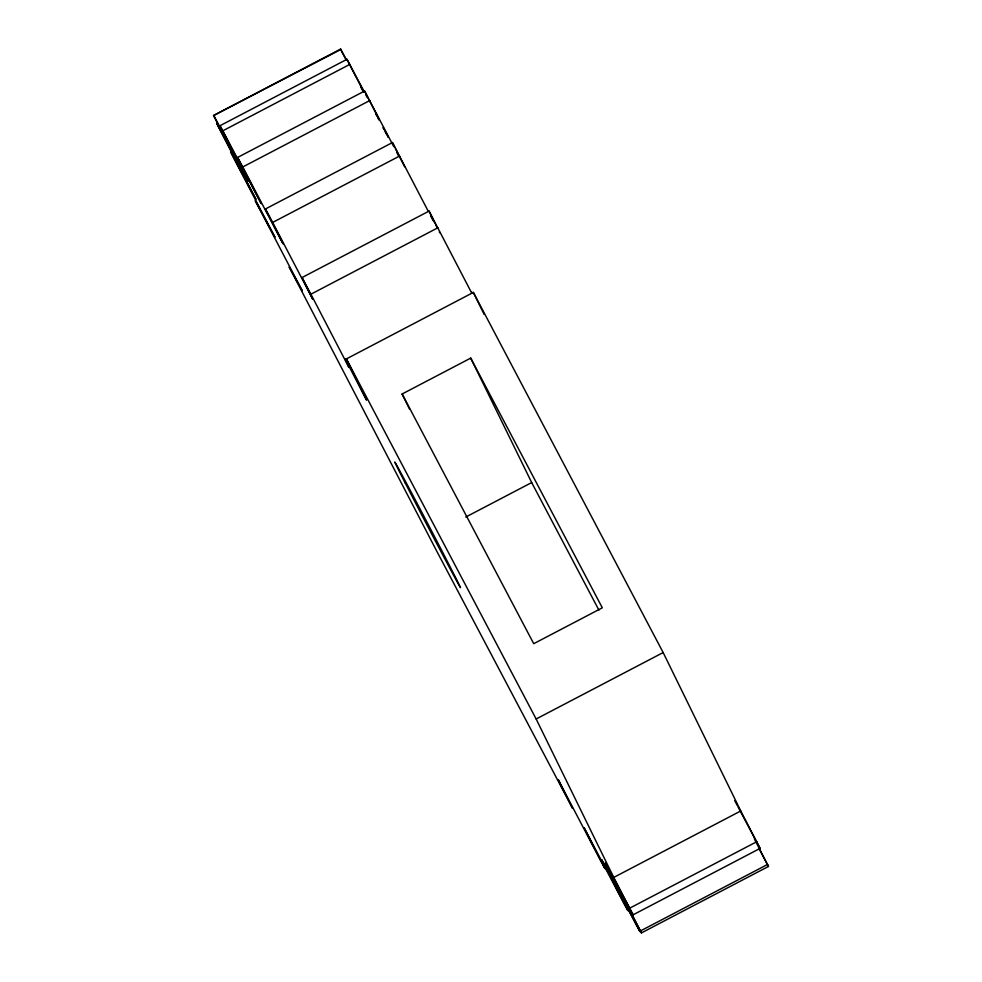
<?xml version="1.0" encoding="UTF-8"?>
<svg xmlns="http://www.w3.org/2000/svg" width="982" height="982" viewBox="0 0 982 982"><rect width="100%" height="100%" fill="white"/><g stroke="black" fill="none" stroke-linecap="round" stroke-linejoin="round"><path stroke-width="1.47" d="M754.336 838.824L768.464 866.455L641.455 932.9L609.491 872.814L639.969 931.685L601.635 859.594L627.866 910.572L623.803 903.231L584.18 827.863L604.961 868.665L598.725 857.102L558.292 779.794L572.506 808.223L437.272 552.154L289.162 266.994L302.21 290.697L255.234 200.647L274.96 237.227L235.042 160.667L230.598 151.756L255.983 199.371L218.655 127.39L216.58 122.983L246.433 179.338L213.536 115.545L340.545 49.1L346.756 60.43M213.536 115.545L340.95 49.431M213.953 115.876L248.471 181.007L219.956 125.745L346.965 59.313L364.432 92.161M219.956 125.745L222.828 130.802L349.838 64.37M222.828 130.802L261.237 203.667L237.57 157.464L364.58 91.031L393.794 146.637M237.57 157.464L242.763 166.977L369.772 100.545M242.763 166.977L283.062 243.843L265.435 208.982L392.444 142.55L428.324 211.4M265.435 208.982L272.652 222.435L399.662 156.003M272.652 222.435L312.804 299.363L302.051 277.538L429.06 211.093L471.753 293.164M302.051 277.538L310.901 294.207L437.911 227.763M310.901 294.207L348.892 367.366L344.928 358.712L345.431 359.412L473.361 292.415L663.157 652.551L740.759 810.972L760.08 848.399L633.083 914.831L605.354 862.638L641.455 932.9M402.129 393.991L470.722 358.111L602.31 607.809L533.729 643.689L402.129 393.991L409.506 409.04M465.787 517.035L531.679 482.567L470.722 358.111M633.083 914.831L613.75 877.417L536.147 718.996L663.157 652.551M613.75 877.417L740.759 810.972M629.793 908.129L756.803 841.697M640.62 930.85L767.629 864.418M472.428 292.967L471.925 292.268L472.047 292.894M439.678 232.722L439.335 231.961M385.239 131.821L388.05 136.903M383.152 128.028L383.839 129.293M760.08 848.399L738.034 806.922M430.582 215.684L433.381 220.925M768.464 866.455L759.577 849.676M345.431 359.412L366.568 400.128L346.351 358.847L536.147 718.996M360.848 87.165L362.211 89.779M734.708 800.6L737.372 805.657M531.679 482.567L598.91 610.129M365.82 94.824L367.219 97.488M375.566 113.47L376.941 116.109M377.604 117.374L378.905 119.902M383.201 127.427L386.908 134.595M363.708 91.817L346.965 59.313M340.545 49.1L346.143 59.927M396.974 152.762L398.741 156.187M379.138 119.546L368.888 99.513M404.633 166.744L399.318 156.298M364.58 91.031L368.25 98.261M435.529 224.461L436.83 227.051M395.476 148.626L398.68 155.009M392.444 142.55L394.825 147.349M434.879 223.16L429.06 211.093M387.829 136.388L388.246 137.234M473.361 292.415L484.138 314.424M405.32 483.169A71.674 0.651 62.4 0 0 460.116 587.138A71.674 0.651 62.4 0 0 417.473 504.048A71.674 0.651 62.4 0 0 405.32 483.169"/></g></svg>
